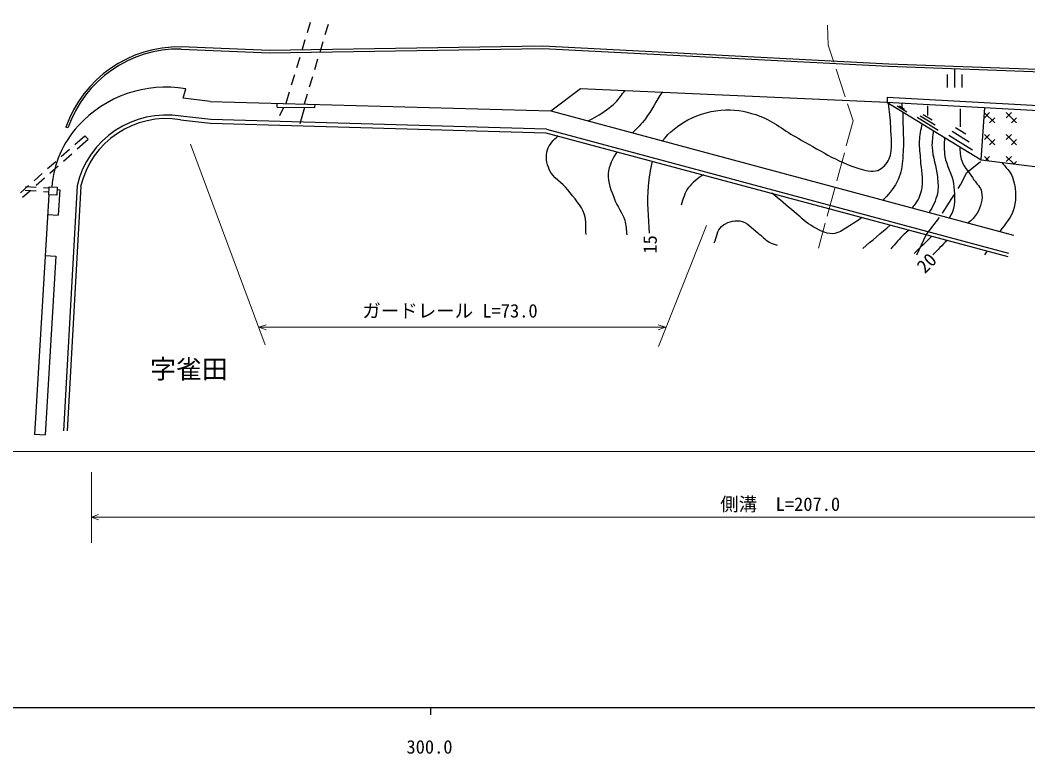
# Model space of a CAD drawing. Units: millimetres, scale not verified. Extents: x 40000 to 680000, y 20000 to 380000.
# Drawn here: x 312450 to 448816, y 198715 to 298010 of the extents above; entities that cross this region are included whole.
import ezdxf
from ezdxf.enums import TextEntityAlignment as Align

# ---------------------------------------------------------------- set-up
doc = ezdxf.new("R2010")
doc.units = ezdxf.units.MM
doc.header["$LTSCALE"] = 1000
doc.linetypes.add('CHAIN', pattern=[18.5, 12, -1.5, 3.5, -1.5])
for name, color, linetype, lineweight in [('M-BGD', 7, 'Continuous', 25), ('M-BMK', 2, 'CHAIN', 13), ('M-BMK-HTXT', 7, 'Continuous', 13), ('M-STR-HTXT', 7, 'Continuous', 13), ('M-TTL-BAND', 7, 'Continuous', 25)]:
    doc.layers.add(name, color=color, linetype=linetype, lineweight=lineweight)
doc.styles.add('ＭＳ ゴシック', font='')
doc.styles.get('ＭＳ ゴシック').set_extended_font_data('MS Gothic')

msp = doc.modelspace()

# ---------------------------------------------------------------- linework, layer by layer
at = {"layer": 'M-BGD'}
for p, q in [((351704, 297703), (351277, 296285)), ((354128, 297434), (353701, 296016)), ((350993, 295340), (350567, 293922)), ((353417, 295071), (352991, 293653)), ((334227, 294087), (346205, 293590)), ((346205, 293590), (383165, 294183)), ((383165, 294183), (429971, 291774)), ((350282, 292977), (349856, 291559)), ((352707, 292708), (352280, 291290)), ((349572, 290614), (349145, 289196)), ((429971, 291774), (467336, 290420)), ((437959, 288908), (437959, 290635)), ((438946, 288908), (438946, 291376)), ((439933, 288908), (439933, 290635)), ((351996, 290345), (351569, 288927)), ((334490, 287439), (334852, 288730)), ((348861, 288251), (348403, 286728)), ((351285, 287982), (350887, 286658)), ((384276, 285725), (388291, 288755)), ((388291, 288755), (429752, 286899)), ((338185, 287013), (334490, 287439)), ((338185, 287013), (384276, 285725)), ((347230, 286242), (347237, 286760)), ((352348, 286174), (352354, 286617)), ((429752, 286899), (463082, 285087)), ((429752, 286899), (442510, 279095)), ((429789, 287589), (429774, 286898)), ((429789, 287589), (463611, 285750)), ((432460, 285557), (431133, 286381)), ((431801, 286143), (431815, 286664)), ((435271, 285117), (435278, 286425)), ((347230, 286242), (352348, 286174)), ((347573, 285098), (348122, 286230)), ((350930, 286193), (350288, 283969)), ((384276, 285725), (446873, 268914)), ((432133, 285937), (431469, 286349)), ((436282, 283777), (434253, 285005)), ((435879, 284458), (434661, 285195)), ((439718, 283565), (439718, 286024)), ((442510, 279095), (443011, 286178)), ((442943, 284802), (443641, 285500)), ((442961, 285481), (444339, 284104)), ((445904, 284802), (446602, 285500)), ((445904, 285500), (447300, 284104)), ((334154, 284522), (338221, 284052)), ((338221, 284052), (383608, 282782)), ((436686, 283095), (433845, 284815)), ((443641, 284104), (444339, 284802)), ((446602, 284104), (447300, 284802)), ((318911, 283419), (318631, 283517)), ((319865, 281188), (321200, 282372)), ((321635, 281881), (321200, 282372)), ((383608, 282782), (446091, 266002)), ((383680, 283274), (446219, 266479)), ((441320, 280401), (438117, 282409)), ((440863, 281498), (438574, 282932)), ((440405, 282595), (439032, 283456)), ((442943, 281841), (443641, 282539)), ((442943, 282539), (444339, 281143)), ((445904, 281841), (446602, 282539)), ((445904, 282539), (447300, 281143)), ((320169, 280581), (321635, 281881)), ((443641, 281143), (444339, 281841)), ((446602, 281143), (447300, 281841)), ((318019, 279551), (319126, 280533)), ((318323, 278944), (319430, 279926)), ((442943, 279578), (443555, 278966)), ((443087, 279024), (443641, 279578)), ((445904, 278880), (446602, 279578)), ((445904, 279578), (446933, 278549)), ((316173, 277914), (317280, 278896)), ((316477, 277306), (317584, 278289)), ((440561, 277375), (442392, 278901)), ((442510, 279095), (456988, 277307)), ((446965, 278545), (447300, 278880)), ((314326, 276277), (315434, 277259)), ((439707, 275727), (440561, 277375)), ((312480, 274640), (313588, 275622)), ((314630, 275669), (315738, 276652)), ((320148, 275570), (318314, 242439)), ((320639, 275500), (318807, 242412)), ((439382, 275216), (439707, 275727)), ((312784, 274032), (313892, 275014)), ((314617, 274848), (313139, 274938)), ((314632, 275362), (313154, 275452)), ((316332, 274373), (314404, 241955)), ((316349, 274743), (315602, 274788)), ((316373, 275257), (315617, 275303)), ((317437, 275086), (317810, 275064)), ((317810, 275064), (317605, 271619)), ((437266, 271883), (438853, 274383)), ((316174, 271704), (317605, 271619)), ((435069, 268954), (436846, 271323)), ((433788, 266269), (435063, 268941)), ((317276, 266086), (315838, 241907)), ((315845, 266172), (317276, 266086)), ((314406, 241993), (315838, 241907))]:
    msp.add_line(p, q, dxfattribs=at)
for points in [[(467566, 290708), (429984, 292070), (383170, 294479), (346209, 293886), (334240, 294383)], [(383680, 283274), (338257, 284545), (334210, 285012)]]:
    msp.add_lwpolyline(points, dxfattribs=at)
msp.add_lwpolyline([(316381, 275433), (317451, 275385), (317402, 274324), (316332, 274373)], close=True, dxfattribs=at)
for centre, radius, start, end in [((333921, 278198), 16188, 88.89453, 160.81879), ((333921, 278198), 15892, 88.89453, 160.81879), ((332209, 272800), 16148, 80.57998, 137.56132), ((332209, 272800), 12375, 80.57998, 167.0651), ((330270, 274528), 13551, 137.42009, 176.23954), ((332209, 272800), 11882, 80.57998, 166.86385)]:
    msp.add_arc(centre, radius, start, end, dxfattribs=at)
for points, knots in [([(389252, 284389), (389675, 284569), (390090, 284766), (390481, 285002), (391384, 285548), (392273, 286147), (393029, 286884), (393513, 287357), (393860, 287953), (394275, 288487)], [0, 0, 0, 0, 1, 1, 1, 2, 2, 2, 3, 3, 3, 3]), ([(399313, 288262), (398560, 287059), (397904, 285790), (397053, 284655), (396540, 283970), (395921, 283369), (395313, 282761)], [0, 0, 0, 0, 1, 1, 1, 2, 2, 2, 2]), ([(399365, 281673), (400275, 282850), (401514, 283804), (402815, 284510), (404368, 285354), (406173, 285801), (407939, 285871), (409498, 285932), (411079, 285571), (412543, 285031), (414417, 284340), (415966, 282967), (417725, 282020), (420420, 280570), (423008, 278787), (425948, 277938), (426768, 277701), (427692, 277387), (428495, 277677), (429182, 277925), (429736, 278572), (430030, 279241), (430618, 280576), (430289, 282153), (430261, 283612), (430242, 284667), (430070, 285713), (429975, 286763)], [0, 0, 0, 0, 1, 1, 1, 2, 2, 2, 3, 3, 3, 4, 4, 4, 5, 5, 5, 6, 6, 6, 7, 7, 7, 8, 8, 8, 9, 9, 9, 9]), ([(431885, 285595), (431894, 283612), (432077, 281622), (431912, 279646), (431832, 278689), (431771, 277702), (431420, 276809), (431032, 275822), (430398, 274927), (429682, 274145), (429530, 273979), (429375, 273816), (429216, 273656)], [0, 0, 0, 0, 1, 1, 1, 2, 2, 2, 3, 3, 3, 4, 4, 4, 4]), ([(433148, 272600), (433328, 272784), (433497, 272979), (433649, 273190), (434105, 273822), (434391, 274592), (434517, 275361), (434716, 276572), (434383, 277812), (434315, 279038), (434267, 279897), (434136, 280755), (434170, 281615), (434202, 282416), (434386, 283204), (434494, 283998)], [0, 0, 0, 0, 1, 1, 1, 2, 2, 2, 3, 3, 3, 4, 4, 4, 5, 5, 5, 5]), ([(389033, 269020), (388966, 269908), (389122, 270843), (388831, 271684), (388388, 272959), (387407, 273982), (386572, 275043), (385803, 276020), (384560, 276658), (384053, 277793), (383690, 278608), (383521, 279607), (383793, 280457), (384036, 281215), (384639, 281815), (385276, 282334)], [0, 0, 0, 0, 1, 1, 1, 2, 2, 2, 3, 3, 3, 4, 4, 4, 5, 5, 5, 5]), ([(436020, 283065), (435963, 282321), (435811, 281578), (435849, 280833), (435919, 279481), (436452, 278186), (436573, 276838), (436642, 276069), (436744, 275274), (436573, 274521), (436368, 273621), (435973, 272748), (435445, 271983)], [0, 0, 0, 0, 1, 1, 1, 2, 2, 2, 3, 3, 3, 4, 4, 4, 4]), ([(437510, 282153), (437536, 281289), (437441, 280412), (437586, 279559), (437800, 278301), (438573, 277175), (438745, 275911), (438917, 274638), (439058, 273260), (438600, 272060), (438489, 271771), (438335, 271505), (438154, 271256)], [0, 0, 0, 0, 1, 1, 1, 2, 2, 2, 3, 3, 3, 4, 4, 4, 4]), ([(393228, 280199), (392649, 279281), (392108, 278303), (392015, 277243), (391911, 276054), (392474, 274890), (392884, 273769), (393245, 272779), (393970, 271940), (394274, 270931), (394467, 270288), (394447, 269599), (394534, 268934)], [0, 0, 0, 0, 1, 1, 1, 2, 2, 2, 3, 3, 3, 4, 4, 4, 4]), ([(439573, 280892), (439673, 280245), (439641, 279563), (439874, 278951), (440234, 278006), (440979, 277256), (441524, 276403), (441875, 275855), (442452, 275393), (442566, 274753), (442738, 273792), (442449, 272731), (441958, 271887), (441654, 271363), (441225, 270942), (440750, 270559)], [0, 0, 0, 0, 1, 1, 1, 2, 2, 2, 3, 3, 3, 4, 4, 4, 5, 5, 5, 5]), ([(397603, 269165), (397565, 271298), (397242, 273445), (397487, 275564), (397616, 276672), (397739, 277823), (398028, 278910)], [0, 0, 0, 0, 1, 1, 1, 2, 2, 2, 2]), ([(445299, 278751), (445778, 278094), (446462, 277545), (446735, 276780), (447200, 275478), (447309, 273979), (446967, 272639), (446656, 271420), (445780, 270440), (445018, 269413)], [0, 0, 0, 0, 1, 1, 1, 2, 2, 2, 3, 3, 3, 3]), ([(404902, 277064), (404112, 276613), (403403, 275999), (402844, 275303), (402320, 274652), (402207, 273759), (401888, 272987)], [0, 0, 0, 0, 1, 1, 1, 2, 2, 2, 2]), ([(426386, 271294), (425743, 270840), (425082, 270412), (424413, 270005), (423797, 269630), (423165, 269129), (422444, 269107), (421369, 269075), (420363, 269725), (419433, 270265), (418603, 270748), (417952, 271488), (417204, 272089), (416188, 272906), (415217, 273787), (414177, 274573)], [0, 0, 0, 0, 1, 1, 1, 2, 2, 2, 3, 3, 3, 4, 4, 4, 5, 5, 5, 5]), ([(406376, 267862), (406704, 268605), (406753, 269552), (407360, 270092), (408002, 270661), (408972, 270967), (409821, 270844), (410793, 270705), (411493, 269808), (412282, 269223), (412816, 268827), (413242, 268284), (413817, 267949), (414146, 267757), (414531, 267679), (414888, 267544)], [0, 0, 0, 0, 1, 1, 1, 2, 2, 2, 3, 3, 3, 4, 4, 4, 5, 5, 5, 5]), ([(432729, 269591), (432505, 269420), (432288, 269242), (432085, 269049), (431436, 268434), (430869, 267737), (430261, 267081)], [0, 0, 0, 0, 1, 1, 1, 2, 2, 2, 2])]:
    msp.add_open_spline(points, degree=3, knots=knots, dxfattribs=at)
for points in [[(426469, 267110), (427710, 268164), (428949, 269220), (430191, 270272)], [(435803, 268765), (435035, 267974), (434226, 267223), (433446, 266444)], [(437885, 268206), (437238, 267559), (436609, 266892), (435965, 266241)], [(443283, 266757), (443179, 266594), (443075, 266432), (442972, 266270)]]:
    msp.add_open_spline(points, degree=3, dxfattribs=at)
at = {"layer": 'M-BMK'}
msp.add_open_spline([(562252, 288905), (552202, 290138), (542163, 291468), (532102, 292605), (520481, 293918), (508844, 295085), (497204, 296209), (485813, 297308), (474416, 298342), (463011, 299281), (450886, 300279), (438756, 301231), (426614, 302002), (414404, 302777), (402184, 303407), (389960, 303918), (381131, 304287), (372296, 304511), (363462, 304746), (348735, 305138), (334006, 305548), (319274, 305717), (308514, 305840), (297752, 305824), (286991, 305747), (279277, 305692), (271562, 305577), (263850, 305395), (249865, 305066), (235882, 304642), (221906, 304060), (213813, 303723), (205725, 303284), (197639, 302812), (186406, 302156), (175178, 301405), (163953, 300611), (152790, 299822), (141625, 299046), (130477, 298065), (117666, 296937), (104876, 295583), (92087, 294226), (83080, 293271), (74084, 292207), (65083, 291198)], degree=3, knots=[0, 0, 0, 0, 1, 1, 1, 2, 2, 2, 3, 3, 3, 4, 4, 4, 5, 5, 5, 6, 6, 6, 7, 7, 7, 8, 8, 8, 9, 9, 9, 10, 10, 10, 11, 11, 11, 12, 12, 12, 13, 13, 13, 14, 14, 14, 15, 15, 15, 15], dxfattribs=at)
at = {"layer": 'M-BMK-HTXT'}
for p, q in [((421724, 297329), (421807, 294614)), ((421807, 294614), (422565, 292304)), ((422872, 291366), (424101, 287614)), ((424409, 286676), (425166, 284365)), ((425166, 284365), (424249, 281004)), ((423989, 280051), (422951, 276242)), ((422691, 275290), (421652, 271481)), ((421392, 270529), (420476, 267167))]:
    msp.add_line(p, q, dxfattribs=at)
at = {"layer": 'M-STR-HTXT'}
for p, q in [((335515, 281241), (345617, 254077)), ((405333, 270241), (398823, 253853)), ((344737, 256444), (345724, 256789)), ((344737, 256444), (399776, 256444)), ((344737, 256444), (345724, 256098)), ((399776, 256444), (398789, 256789)), ((399776, 256444), (398789, 256098)), ((66803, 239638), (551834, 239638)), ((322085, 236830), (322085, 227264)), ((322085, 230748), (323072, 231093)), ((322085, 230748), (508518, 230748)), ((322085, 230748), (323072, 230403))]:
    msp.add_line(p, q, dxfattribs=at)
at = {"layer": 'M-TTL-BAND'}
for p, q in [((40000, 205000), (579000, 205000)), ((368000, 205000), (368000, 204000))]:
    msp.add_line(p, q, dxfattribs=at)

# ---------------------------------------------------------------- texts
at = {"layer": 'M-BGD', "style": 'ＭＳ ゴシック'}
for s, rotation, p in [('15', 90, (397687, 266411)), ('20', 45, (434235, 264258))]:
    msp.add_text(s, height=1833, rotation=rotation, dxfattribs=at).set_placement(p, align=Align.MIDDLE_LEFT)
at = {"layer": 'M-BMK-HTXT', "style": 'ＭＳ ゴシック'}
msp.add_text('字雀田', height=2566, dxfattribs=at).set_placement((330030, 250784), align=Align.MIDDLE_LEFT)
at = {"layer": 'M-STR-HTXT', "style": 'ＭＳ ゴシック'}
msp.add_text('ガードレール L=73.0', height=1833, dxfattribs=at).set_placement((358748, 258678), align=Align.MIDDLE_LEFT)
msp.add_text('側溝\u3000L=207.0', height=1833, dxfattribs=at).set_placement((415301, 231044), align=Align.BOTTOM_CENTER)
at = {"layer": 'M-TTL-BAND', "style": 'ＭＳ ゴシック'}
msp.add_text('300.0', height=1833, dxfattribs=at).set_placement((367844, 198195), align=Align.BOTTOM_CENTER)

doc.saveas('drawing.dxf')
